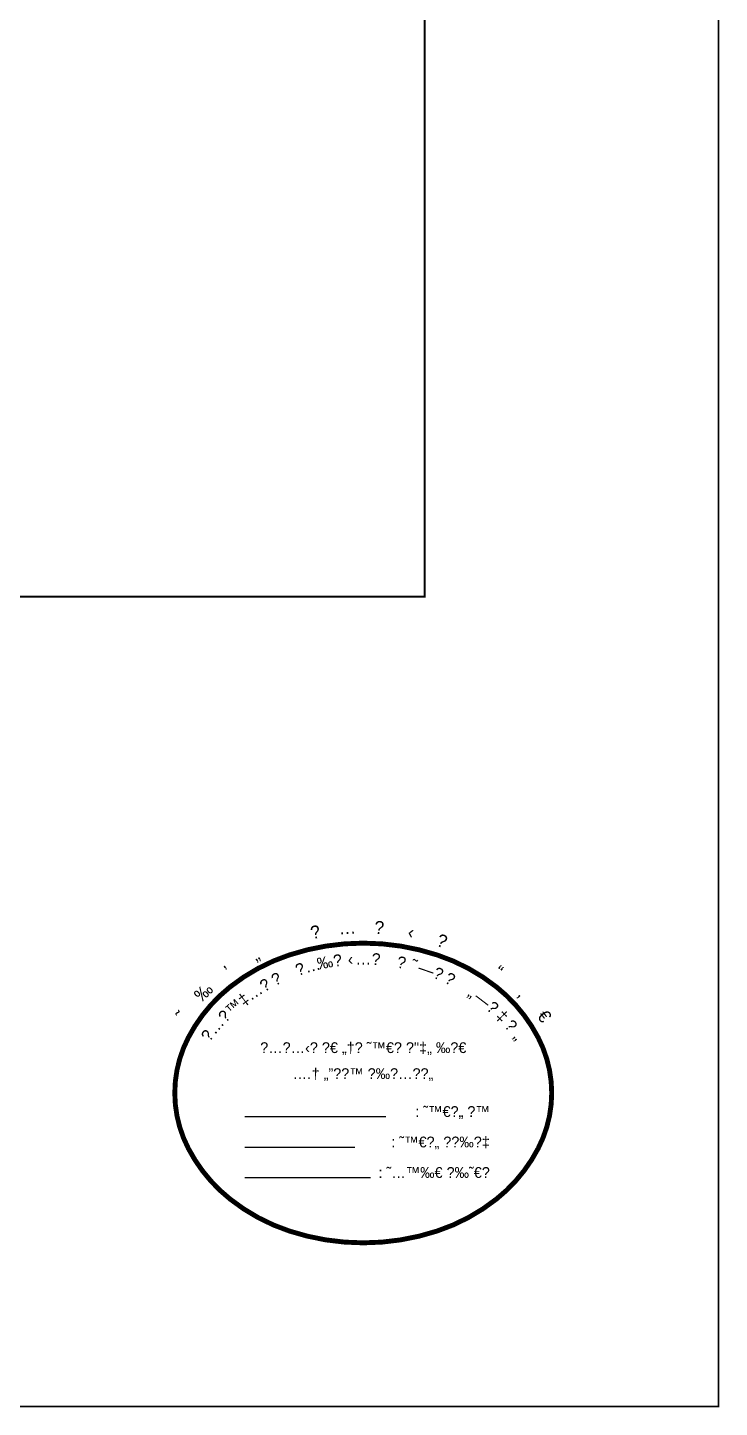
# Model space of a CAD drawing. Extents: x 219756 to 220247, y 631873 to 632472.
# Drawn here: x 220155.7 to 220247.2, y 631872.6 to 632055.3 of the extents above; entities that cross this region are included whole.
import ezdxf
from ezdxf.enums import TextEntityAlignment as Align

# ---------------------------------------------------------------- set-up
doc = ezdxf.new("R2010")
doc.units = 0
doc.header["$MEASUREMENT"] = 0
doc.styles.add('HEBTXT', font='hebtxt')

msp = doc.modelspace()

# ---------------------------------------------------------------- linework, layer by layer
at = {"const_width": 0.233}
for points in [[(219755.64, 632472.25), (219755.64, 631872.75), (220247.08, 631872.75), (220247.08, 632472.25)], [(219755.64, 632472.25), (219755.64, 631872.75), (220247.08, 631872.75), (220247.08, 632472.25)], [(219755.64, 632472.25), (219755.64, 631872.75), (220247.08, 631872.75), (220247.08, 632472.25)], [(219755.64, 632472.25), (219755.64, 631872.75), (220247.08, 631872.75), (220247.08, 632472.25)], [(219794.52, 632433.37), (219794.52, 631979.96), (220208.2, 631979.96), (220208.2, 632433.37)], [(219794.52, 632433.37), (219794.52, 631979.96), (220208.2, 631979.96), (220208.2, 632433.37)], [(219794.52, 632433.37), (219794.52, 631979.96), (220208.2, 631979.96), (220208.2, 632433.37)], [(219794.52, 632433.37), (219794.52, 631979.96), (220208.2, 631979.96), (220208.2, 632433.37)]]:
    msp.add_lwpolyline(points, close=True, dxfattribs=at)
at = {"color": 200, "const_width": 0.648}
msp.add_lwpolyline([(220225.01, 631914.26, 0.12057), (220223.21, 631921.61, 0.105064), (220217.71, 631928.29, 0.088665), (220209.86, 631932.53, 0.079763), (220200.08, 631934.1, 0.079763), (220190.29, 631932.53, 0.088665), (220182.44, 631928.29, 0.105064), (220176.94, 631921.61, 0.12057), (220175.14, 631914.26, 0.12057), (220176.94, 631906.91, 0.105064), (220182.44, 631900.23, 0.088665), (220190.29, 631895.99, 0.079763), (220200.08, 631894.42, 0.079763), (220209.86, 631895.99, 0.088665), (220217.71, 631900.23, 0.105064), (220223.21, 631906.91, 0.12057)], format="xyb", close=True, dxfattribs=at)
msp.add_lwpolyline([(220225.01, 631914.26, 0.12057), (220223.21, 631921.61, 0.105064), (220217.71, 631928.29, 0.088665), (220209.86, 631932.53, 0.079763), (220200.08, 631934.1, 0.079763), (220190.29, 631932.53, 0.088665), (220182.44, 631928.29, 0.105064), (220176.94, 631921.61, 0.12057), (220175.14, 631914.26, 0.12057), (220176.94, 631906.91, 0.105064), (220182.44, 631900.23, 0.088665), (220190.29, 631895.99, 0.079763), (220200.08, 631894.42, 0.079763), (220209.86, 631895.99, 0.088665), (220217.71, 631900.23, 0.105064), (220223.21, 631906.91, 0.12057)], format="xyb", close=True, dxfattribs=at)
msp.add_lwpolyline([(220225.01, 631914.26, 0.12057), (220223.21, 631921.61, 0.105064), (220217.71, 631928.29, 0.088665), (220209.86, 631932.53, 0.079763), (220200.08, 631934.1, 0.079763), (220190.29, 631932.53, 0.088665), (220182.44, 631928.29, 0.105064), (220176.94, 631921.61, 0.12057), (220175.14, 631914.26, 0.12057), (220176.94, 631906.91, 0.105064), (220182.44, 631900.23, 0.088665), (220190.29, 631895.99, 0.079763), (220200.08, 631894.42, 0.079763), (220209.86, 631895.99, 0.088665), (220217.71, 631900.23, 0.105064), (220223.21, 631906.91, 0.12057)], format="xyb", close=True, dxfattribs=at)
msp.add_lwpolyline([(220225.01, 631914.26, 0.12057), (220223.21, 631921.61, 0.105064), (220217.71, 631928.29, 0.088665), (220209.86, 631932.53, 0.079763), (220200.08, 631934.1, 0.079763), (220190.29, 631932.53, 0.088665), (220182.44, 631928.29, 0.105064), (220176.94, 631921.61, 0.12057), (220175.14, 631914.26, 0.12057), (220176.94, 631906.91, 0.105064), (220182.44, 631900.23, 0.088665), (220190.29, 631895.99, 0.079763), (220200.08, 631894.42, 0.079763), (220209.86, 631895.99, 0.088665), (220217.71, 631900.23, 0.105064), (220223.21, 631906.91, 0.12057)], format="xyb", close=True, dxfattribs=at)
at = {"color": 200}
for points in [[(220203.08, 631911.09), (220184.43, 631911.09)], [(220203.08, 631911.09), (220184.43, 631911.09)], [(220203.08, 631911.09), (220184.43, 631911.09)], [(220203.08, 631911.09), (220184.43, 631911.09)], [(220198.95, 631907.06), (220184.43, 631907.06)], [(220198.95, 631907.06), (220184.43, 631907.06)], [(220198.95, 631907.06), (220184.43, 631907.06)], [(220198.95, 631907.06), (220184.43, 631907.06)], [(220201.02, 631903.02), (220184.43, 631903.02)], [(220201.02, 631903.02), (220184.43, 631903.02)], [(220201.02, 631903.02), (220184.43, 631903.02)], [(220201.02, 631903.02), (220184.43, 631903.02)]]:
    msp.add_lwpolyline(points, dxfattribs=at)

# ---------------------------------------------------------------- texts
at = {"color": 201, "style": 'HEBTXT'}
for s, height, rotation, p in [('\x90', 1.71, 355.9643, (220202.14, 631935.31)), ('\x90', 1.71, 355.9643, (220202.14, 631935.31)), ('\x90', 1.71, 355.9643, (220202.14, 631935.31)), ('\x90', 1.71, 355.9643, (220202.14, 631935.31)), ('\x8f', 1.71, 12.1072, (220193.92, 631934.73)), ('\x8f', 1.71, 12.1072, (220193.92, 631934.73)), ('\x8f', 1.71, 12.1072, (220193.92, 631934.73)), ('\x8f', 1.71, 12.1072, (220193.92, 631934.73)), ('…', 1.71, 4.0357, (220198.01, 631935.31)), ('…', 1.71, 4.0357, (220198.01, 631935.31)), ('…', 1.71, 4.0357, (220198.01, 631935.31)), ('…', 1.71, 4.0357, (220198.01, 631935.31)), ('‹', 1.71, 347.8928, (220206.23, 631934.73)), ('‹', 1.71, 347.8928, (220206.23, 631934.73)), ('‹', 1.71, 347.8928, (220206.23, 631934.73)), ('‹', 1.71, 347.8928, (220206.23, 631934.73)), ('\x9a', 1.71, 339.8214, (220210.2, 631933.58)), ('\x9a', 1.71, 339.8214, (220210.2, 631933.58)), ('\x9a', 1.71, 339.8214, (220210.2, 631933.58)), ('\x9a', 1.71, 339.8214, (220210.2, 631933.58)), ('„', 1.71, 28.2501, (220186.18, 631931.89)), ('„', 1.71, 28.2501, (220186.18, 631931.89)), ('„', 1.71, 28.2501, (220186.18, 631931.89)), ('„', 1.71, 28.2501, (220186.18, 631931.89)), ('‰', 1.56, 11.2424, (220195.16, 631930.77)), ('‰', 1.56, 11.2424, (220195.16, 631930.77)), ('‰', 1.56, 11.2424, (220195.16, 631930.77)), ('‰', 1.56, 11.2424, (220195.16, 631930.77)), ('\x90', 1.56, 7.4949, (220196.78, 631931.04)), ('\x90', 1.56, 7.4949, (220196.78, 631931.04)), ('\x90', 1.56, 7.4949, (220196.78, 631931.04)), ('\x90', 1.56, 7.4949, (220196.78, 631931.04)), ('‹', 1.56, 3.7475, (220198.43, 631931.2)), ('‹', 1.56, 3.7475, (220198.43, 631931.2)), ('‹', 1.56, 3.7475, (220198.43, 631931.2)), ('‹', 1.56, 3.7475, (220198.43, 631931.2)), ('\x9a', 1.56, 356.2525, (220201.72, 631931.2)), ('\x9a', 1.56, 356.2525, (220201.72, 631931.2)), ('\x9a', 1.56, 356.2525, (220201.72, 631931.2)), ('\x9a', 1.56, 356.2525, (220201.72, 631931.2)), ('\x9a', 1.56, 348.7576, (220204.99, 631930.77)), ('\x9a', 1.56, 348.7576, (220204.99, 631930.77)), ('\x9a', 1.56, 348.7576, (220204.99, 631930.77)), ('\x9a', 1.56, 348.7576, (220204.99, 631930.77)), ('˜', 1.56, 345.0102, (220206.6, 631930.4)), ('˜', 1.56, 345.0102, (220206.6, 631930.4)), ('˜', 1.56, 345.0102, (220206.6, 631930.4)), ('˜', 1.56, 345.0102, (220206.6, 631930.4)), ('’', 1.71, 36.3215, (220182.68, 631929.68)), ('’', 1.71, 36.3215, (220182.68, 631929.68)), ('’', 1.71, 36.3215, (220182.68, 631929.68)), ('’', 1.71, 36.3215, (220182.68, 631929.68)), ('\x8e', 1.56, 26.2322, (220188.92, 631928.66)), ('\x8e', 1.56, 26.2322, (220188.92, 631928.66)), ('\x8e', 1.56, 26.2322, (220188.92, 631928.66)), ('\x8e', 1.56, 26.2322, (220188.92, 631928.66)), ('\x9a', 1.56, 18.7373, (220191.97, 631929.92)), ('\x9a', 1.56, 18.7373, (220191.97, 631929.92)), ('\x9a', 1.56, 18.7373, (220191.97, 631929.92)), ('\x9a', 1.56, 18.7373, (220191.97, 631929.92)), ('…', 1.56, 14.9898, (220193.55, 631930.4)), ('…', 1.56, 14.9898, (220193.55, 631930.4)), ('…', 1.56, 14.9898, (220193.55, 631930.4)), ('…', 1.56, 14.9898, (220193.55, 631930.4)), ('—', 1.56, 341.2627, (220208.18, 631929.92)), ('—', 1.56, 341.2627, (220208.18, 631929.92)), ('—', 1.56, 341.2627, (220208.18, 631929.92)), ('—', 1.56, 341.2627, (220208.18, 631929.92)), ('\x81', 1.56, 337.5152, (220209.73, 631929.34)), ('\x81', 1.56, 337.5152, (220209.73, 631929.34)), ('\x81', 1.56, 337.5152, (220209.73, 631929.34)), ('\x81', 1.56, 337.5152, (220209.73, 631929.34)), ('\x8c', 1.56, 333.7678, (220211.23, 631928.66)), ('\x8c', 1.56, 333.7678, (220211.23, 631928.66)), ('\x8c', 1.56, 333.7678, (220211.23, 631928.66)), ('\x8c', 1.56, 333.7678, (220211.23, 631928.66)), ('“', 1.71, 323.6785, (220217.47, 631929.68)), ('“', 1.71, 323.6785, (220217.47, 631929.68)), ('“', 1.71, 323.6785, (220217.47, 631929.68)), ('“', 1.71, 323.6785, (220217.47, 631929.68)), ('‰', 1.71, 44.393, (220179.53, 631927.01)), ('‰', 1.71, 44.393, (220179.53, 631927.01)), ('‰', 1.71, 44.393, (220179.53, 631927.01)), ('‰', 1.71, 44.393, (220179.53, 631927.01)), ('\x8e', 1.56, 29.9797, (220187.47, 631927.88)), ('\x8e', 1.56, 29.9797, (220187.47, 631927.88)), ('\x8e', 1.56, 29.9797, (220187.47, 631927.88)), ('\x8e', 1.56, 29.9797, (220187.47, 631927.88)), ('™', 1.56, 41.2221, (220183.45, 631925)), ('™', 1.56, 41.2221, (220183.45, 631925)), ('™', 1.56, 41.2221, (220183.45, 631925)), ('™', 1.56, 41.2221, (220183.45, 631925)), ('‡', 1.56, 37.4746, (220184.72, 631926.05)), ('‡', 1.56, 37.4746, (220184.72, 631926.05)), ('‡', 1.56, 37.4746, (220184.72, 631926.05)), ('‡', 1.56, 37.4746, (220184.72, 631926.05)), ('…', 1.56, 33.7271, (220186.06, 631927.01)), ('…', 1.56, 33.7271, (220186.06, 631927.01)), ('…', 1.56, 33.7271, (220186.06, 631927.01)), ('…', 1.56, 33.7271, (220186.06, 631927.01)), ('„', 1.56, 326.2729, (220214.09, 631927.01)), ('„', 1.56, 326.2729, (220214.09, 631927.01)), ('„', 1.56, 326.2729, (220214.09, 631927.01)), ('„', 1.56, 326.2729, (220214.09, 631927.01)), ('—', 1.56, 322.5254, (220215.43, 631926.05)), ('—', 1.56, 322.5254, (220215.43, 631926.05)), ('—', 1.56, 322.5254, (220215.43, 631926.05)), ('—', 1.56, 322.5254, (220215.43, 631926.05)), ('\x8c', 1.56, 318.7779, (220216.7, 631925)), ('\x8c', 1.56, 318.7779, (220216.7, 631925)), ('\x8c', 1.56, 318.7779, (220216.7, 631925)), ('\x8c', 1.56, 318.7779, (220216.7, 631925)), ('‚', 1.71, 315.607, (220220.62, 631927.01)), ('‚', 1.71, 315.607, (220220.62, 631927.01)), ('‚', 1.71, 315.607, (220220.62, 631927.01)), ('‚', 1.71, 315.607, (220220.62, 631927.01)), ('˜', 1.71, 52.4645, (220176.79, 631923.91)), ('˜', 1.71, 52.4645, (220176.79, 631923.91)), ('˜', 1.71, 52.4645, (220176.79, 631923.91)), ('˜', 1.71, 52.4645, (220176.79, 631923.91)), ('\x81', 1.56, 44.9695, (220182.24, 631923.88)), ('\x81', 1.56, 44.9695, (220182.24, 631923.88)), ('\x81', 1.56, 44.9695, (220182.24, 631923.88)), ('\x81', 1.56, 44.9695, (220182.24, 631923.88)), ('‡', 1.56, 315.0305, (220217.91, 631923.88)), ('‡', 1.56, 315.0305, (220217.91, 631923.88)), ('‡', 1.56, 315.0305, (220217.91, 631923.88)), ('‡', 1.56, 315.0305, (220217.91, 631923.88)), ('€', 1.71, 307.5355, (220223.36, 631923.91)), ('€', 1.71, 307.5355, (220223.36, 631923.91)), ('€', 1.71, 307.5355, (220223.36, 631923.91)), ('€', 1.71, 307.5355, (220223.36, 631923.91)), ('\x9a', 1.56, 52.4645, (220180.07, 631921.4)), ('\x9a', 1.56, 52.4645, (220180.07, 631921.4)), ('\x9a', 1.56, 52.4645, (220180.07, 631921.4)), ('\x9a', 1.56, 52.4645, (220180.07, 631921.4)), ('…', 1.56, 48.717, (220181.11, 631922.67)), ('…', 1.56, 48.717, (220181.11, 631922.67)), ('…', 1.56, 48.717, (220181.11, 631922.67)), ('…', 1.56, 48.717, (220181.11, 631922.67)), ('\x8e', 1.56, 311.283, (220219.04, 631922.67)), ('\x8e', 1.56, 311.283, (220219.04, 631922.67)), ('\x8e', 1.56, 311.283, (220219.04, 631922.67)), ('\x8e', 1.56, 311.283, (220219.04, 631922.67)), ('„', 1.56, 307.5355, (220220.09, 631921.4)), ('„', 1.56, 307.5355, (220220.09, 631921.4)), ('„', 1.56, 307.5355, (220220.09, 631921.4)), ('„', 1.56, 307.5355, (220220.09, 631921.4))]:
    msp.add_text(s, height=height, rotation=rotation, dxfattribs=at).set_placement(p, align=Align.CENTER)
msp.add_text('…', height=1.56, dxfattribs=at).set_placement((220200.08, 631931.26), align=Align.CENTER)
msp.add_text('…', height=1.56, dxfattribs=at).set_placement((220200.08, 631931.26), align=Align.CENTER)
msp.add_text('…', height=1.56, dxfattribs=at).set_placement((220200.08, 631931.26), align=Align.CENTER)
msp.add_text('…', height=1.56, dxfattribs=at).set_placement((220200.08, 631931.26), align=Align.CENTER)
for s, p in [('\x9a…\x90…‹\x90 \x9a€ „†\x81 ˜™€\x8e \x8e"‡„ ‰\x90€', (220200.08, 631920.26)), ('\x9a…\x90…‹\x90 \x9a€ „†\x81 ˜™€\x8e \x8e"‡„ ‰\x90€', (220200.08, 631920.26)), ('\x9a…\x90…‹\x90 \x9a€ „†\x81 ˜™€\x8e \x8e"‡„ ‰\x90€', (220200.08, 631920.26)), ('\x9a…\x90…‹\x90 \x9a€ „†\x81 ˜™€\x8e \x8e"‡„ ‰\x90€', (220200.08, 631920.26)), ('.…† „”\x8e\x81™ \x8d‰\x90…\x9a\x90„', (220200.08, 631916.82)), ('.…† „”\x8e\x81™ \x8d‰\x90…\x9a\x90„', (220200.08, 631916.82)), ('.…† „”\x8e\x81™ \x8d‰\x90…\x9a\x90„', (220200.08, 631916.82)), ('.…† „”\x8e\x81™ \x8d‰\x90…\x9a\x90„', (220200.08, 631916.82))]:
    msp.add_text(s, height=1.4256, dxfattribs=at).set_placement(p, align=Align.MIDDLE_CENTER)
for s, height, p in [(': ˜™€\x8e„ \x8d™', 1.426, (220216.82, 631911.09)), (': ˜™€\x8e„ \x8d™', 1.426, (220216.82, 631911.09)), (': ˜™€\x8e„ \x8d™', 1.426, (220216.82, 631911.09)), (': ˜™€\x8e„ \x8d™', 1.426, (220216.82, 631911.09)), (': ˜™€\x8e„ \x9a\x8e‰\x9a‡', 1.4256, (220216.82, 631907.06)), (': ˜™€\x8e„ \x9a\x8e‰\x9a‡', 1.4256, (220216.82, 631907.06)), (': ˜™€\x8e„ \x9a\x8e‰\x9a‡', 1.4256, (220216.82, 631907.06)), (': ˜™€\x8e„ \x9a\x8e‰\x9a‡', 1.4256, (220216.82, 631907.06)), (': ˜…™‰€ \x8a‰˜€\x9a', 1.4256, (220216.82, 631903.02)), (': ˜…™‰€ \x8a‰˜€\x9a', 1.4256, (220216.82, 631903.02)), (': ˜…™‰€ \x8a‰˜€\x9a', 1.4256, (220216.82, 631903.02)), (': ˜…™‰€ \x8a‰˜€\x9a', 1.4256, (220216.82, 631903.02))]:
    msp.add_text(s, height=height, dxfattribs=at).set_placement(p, align=Align.RIGHT)

doc.saveas('drawing.dxf')
